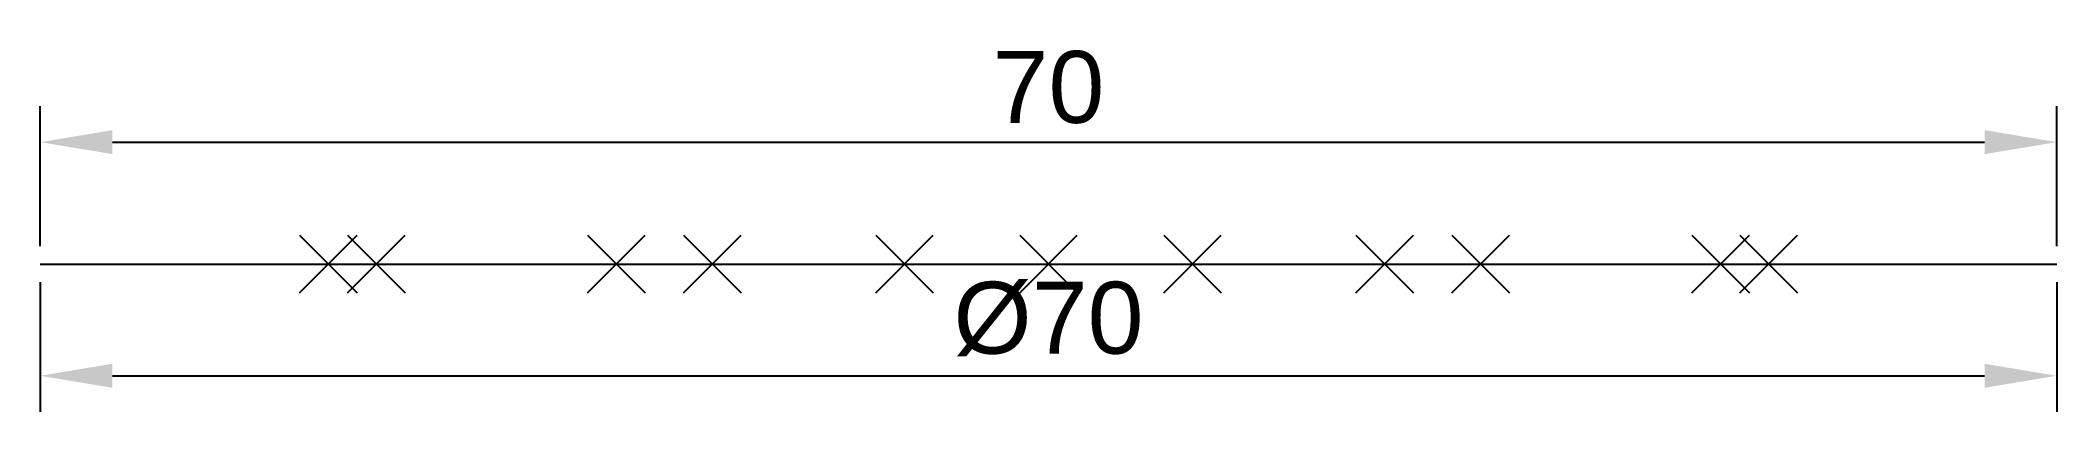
# Model space of a CAD drawing. Header units: millimetres. Extents: x 1752.6 to 1822.6, y 2203 to 2215.9.
import ezdxf

# ---------------------------------------------------------------- set-up
doc = ezdxf.new("R2010")
doc.units = ezdxf.units.MM
doc.header["$PDMODE"] = 3
doc.header["$PDSIZE"] = -1
doc.styles.get("Standard").update_dxf_attribs({"font": 'arial.ttf'})
doc.dimstyles.new('ISO-25', dxfattribs={"dimtxt": 2.5, "dimasz": 2.5, "dimexe": 1.25, "dimexo": 0.625, "dimtad": 1, "dimtxsty": 'Standard', "dimcen": 2.5, "dimadec": 0, "dimazin": 0, "dimtfac": 1, "dimtmove": 0, "dimatfit": 3, "dimfxl": 1, "dimarcsym": 0})

# ---------------------------------------------------------------- blocks, each defined once
blk = doc.blocks.new('*D2')
at = {"color": 0, "lineweight": -2, "transparency": 16777216}
for p, q in [((1752.639, 2208.747), (1752.639, 2213.611)), ((1822.639, 2208.747), (1822.639, 2213.611)), ((1755.139, 2212.361), (1820.139, 2212.361))]:
    blk.add_line(p, q, dxfattribs=at)
at = {"color": 0, "transparency": 16777216}
for points in [[(1755.139, 2212.778), (1755.139, 2211.945), (1752.639, 2212.361)], [(1820.139, 2212.778), (1820.139, 2211.945), (1822.639, 2212.361)]]:
    blk.add_solid(points, dxfattribs=at)
at = {"layer": 'Defpoints', "color": 0, "transparency": 16777216}
for p in [(1822.639, 2212.361), (1752.639, 2208.122), (1822.639, 2208.122)]:
    blk.add_point(p, dxfattribs=at)
at = {"color": 0, "transparency": 16777216, "insert": (1787.639, 2214.263), "char_height": 2.5, "attachment_point": 5}
blk.add_mtext('70', dxfattribs=at)
blk = doc.blocks.new('*D3')
at = {"color": 0, "lineweight": -2, "transparency": 16777216}
for p, q in [((1752.639, 2207.497), (1752.639, 2202.989)), ((1822.639, 2207.497), (1822.639, 2202.989)), ((1755.139, 2204.239), (1820.139, 2204.239))]:
    blk.add_line(p, q, dxfattribs=at)
at = {"color": 0, "transparency": 16777216}
for points in [[(1755.139, 2204.656), (1755.139, 2203.822), (1752.639, 2204.239)], [(1820.139, 2204.656), (1820.139, 2203.822), (1822.639, 2204.239)]]:
    blk.add_solid(points, dxfattribs=at)
at = {"layer": 'Defpoints', "color": 0, "transparency": 16777216}
for p in [(1752.639, 2208.122), (1822.639, 2208.122), (1822.639, 2204.239)]:
    blk.add_point(p, dxfattribs=at)
at = {"color": 0, "transparency": 16777216, "insert": (1787.639, 2206.21), "char_height": 2.5, "attachment_point": 5}
blk.add_mtext('%%c70', dxfattribs=at)

msp = doc.modelspace()

# ---------------------------------------------------------------- linework, layer by layer
msp.add_line((1752.639, 2208.122), (1822.639, 2208.122))
for p in [(1762.639, 2208.122), (1764.306, 2208.122), (1772.639, 2208.122), (1775.972, 2208.122), (1782.639, 2208.122), (1787.639, 2208.122), (1792.639, 2208.122), (1799.306, 2208.122), (1802.639, 2208.122), (1810.972, 2208.122), (1812.639, 2208.122)]:
    msp.add_point(p)

# ---------------------------------------------------------------- dimensions: what is measured, and where the dimension line sits
dim = msp.add_linear_dim(base=(1822.639, 2212.361), p1=(1752.639, 2208.122), p2=(1822.639, 2208.122), dimstyle='ISO-25')
dim.commit()
dim.dimension.update_dxf_attribs({"geometry": '*D2', "text_midpoint": (1787.639, 2214.263)})
dim = msp.add_linear_dim(base=(1822.639, 2204.239), p1=(1752.639, 2208.122), p2=(1822.639, 2208.122), text='%%c70', dimstyle='ISO-25')
dim.commit()
dim.dimension.update_dxf_attribs({"geometry": '*D3', "text_midpoint": (1787.639, 2204.239), "dimtype": 160})

doc.saveas('drawing.dxf')
